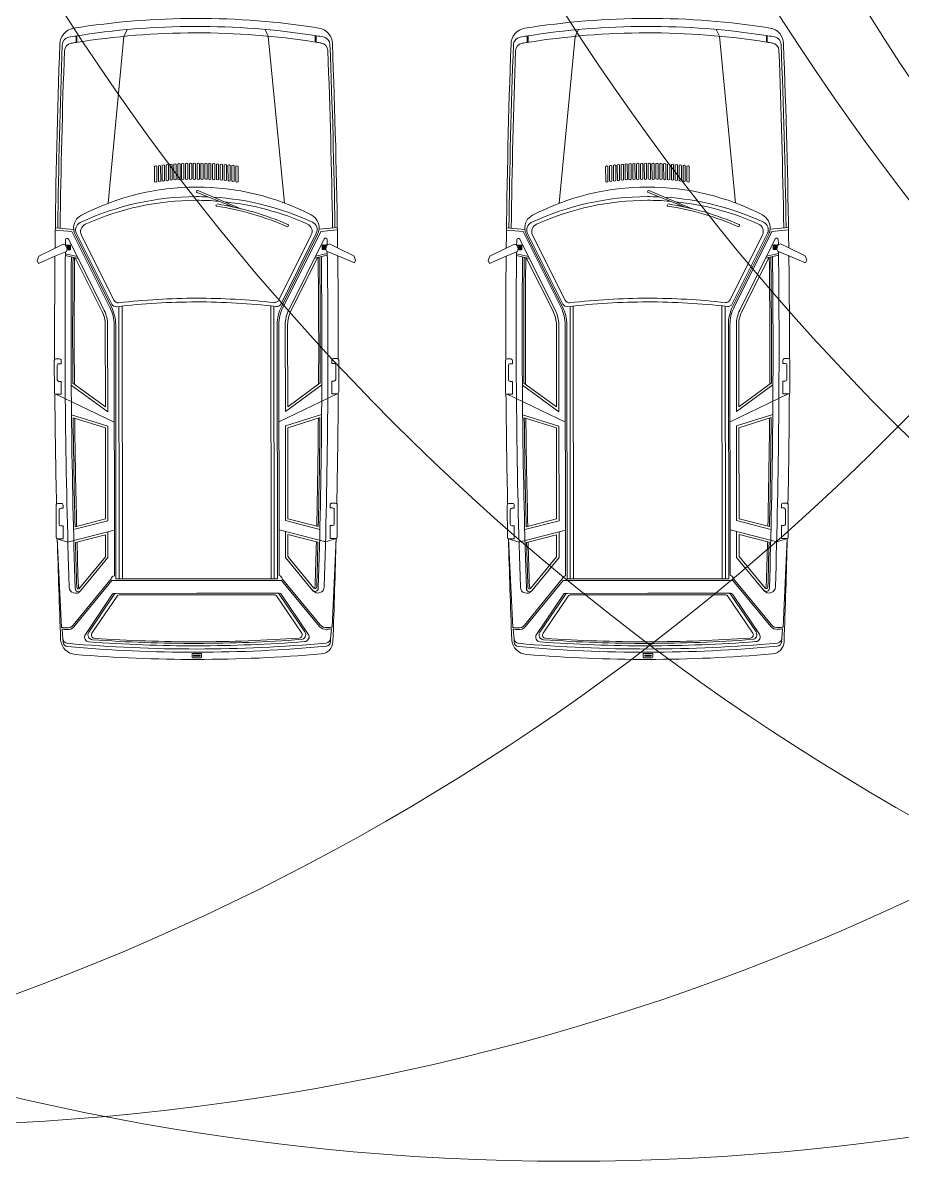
# Model space of a CAD drawing. Header units: millimetres. Extents: x 664 to 1534, y 1164 to 2765.
# Drawn here: x 736.27 to 741.75, y 1326.14 to 1333.25 of the extents above; entities that cross this region are included whole.
import ezdxf

# ---------------------------------------------------------------- set-up
doc = ezdxf.new("R2010")
doc.units = ezdxf.units.MM
doc.layers.get('0').update_dxf_attribs({"lineweight": 20})
doc.layers.add('Barra', color=9, linetype='Continuous', lineweight=9)
doc.layers.add('Jardim', color=92, linetype='Continuous', lineweight=20)

msp = doc.modelspace()

# ---------------------------------------------------------------- hatches: boundary and pattern name
at = {"layer": 'Jardim'}
h = msp.add_hatch(dxfattribs=at)
h.set_pattern_fill('GRASS', color=256, scale=0.04, angle=120, style=0)
h.set_pattern_definition([(210, (175.9079, -101.2197), (-0.26295997, -0.98137997), [0.1905, -1.24634]), (165, (175.9079, -101.2197), (-0.26296015, -0.98138064), [0.1905, -0.8255]), (255, (175.9079, -101.2197), (0.98138064, -0.26296015), [0.1905, -0.8255])])
edge = h.paths.add_edge_path()
edge.add_line((720.4807, 1355.4641), (727.4807, 1355.4641))
edge.add_line((727.4807, 1355.4641), (727.4807, 1359.2641))
edge.add_line((727.4807, 1359.2641), (763.261, 1359.2641))
edge.add_spline(control_points=[(763.261, 1359.2641), (762.538, 1359.8858), (760.7276, 1361.7391), (760.9005, 1364.5087), (761.0119, 1366.2941)], knot_values=[0, 0, 0, 0, 2.755825, 7.755327, 7.755327, 7.755327, 7.755327], degree=3, periodic=0)
edge.add_line((761.0119, 1366.2941), (761.0119, 1377.2941))
edge.add_line((761.0119, 1377.2941), (731.4807, 1377.2941))
edge.add_line((731.4807, 1377.2941), (731.4807, 1381.0441))
edge.add_line((731.4807, 1381.0441), (724.9807, 1381.0441))
edge.add_line((724.9807, 1381.0441), (710.9807, 1381.0441))
edge.add_arc((710.9807, 1380.0441), 1, 90, 180)
edge.add_line((709.9807, 1380.0441), (709.9807, 1342.4641))
edge.add_arc((708.9807, 1342.4641), 1, 270, 360, ccw=False)
edge.add_line((708.9807, 1341.4641), (704.9807, 1341.4641))
edge.add_arc((704.9807, 1340.4641), 1, 90, 180)
edge.add_line((703.9807, 1340.4641), (703.9807, 1331.7101))
edge.add_arc((704.9807, 1331.7101), 1, 180, 270)
edge.add_line((704.9807, 1330.7101), (709.9807, 1330.7101))
edge.add_line((709.9807, 1330.7101), (716.4807, 1342.4641))
edge.add_line((716.4807, 1342.4641), (720.4807, 1342.4641))
edge.add_line((720.4807, 1342.4641), (720.4807, 1355.4641))

# ---------------------------------------------------------------- linework, layer by layer
for p, q in [((736.8965, 1333.1636), (736.9165, 1333.2056)), ((737.7965, 1333.1646), (737.7765, 1333.2066)), ((739.7111, 1333.1636), (739.7311, 1333.2056)), ((740.6111, 1333.1646), (740.5911, 1333.2066)), ((736.5979, 1333.1254), (736.5979, 1333.1635)), ((736.6029, 1333.1262), (736.6029, 1333.1649)), ((736.8965, 1333.1636), (736.7977, 1332.1224)), ((737.7965, 1333.1646), (737.8977, 1332.1236)), ((738.0902, 1333.1279), (738.0902, 1333.1667)), ((738.0952, 1333.1271), (738.0952, 1333.1652)), ((739.4125, 1333.1254), (739.4125, 1333.1635)), ((739.4175, 1333.1262), (739.4175, 1333.1649)), ((739.7111, 1333.1636), (739.6123, 1332.1224)), ((740.6111, 1333.1646), (740.7123, 1332.1236)), ((740.9048, 1333.1279), (740.9048, 1333.1667)), ((740.9098, 1333.1271), (740.9098, 1333.1652)), ((737.0871, 1332.3515), (737.0872, 1332.2557)), ((737.1011, 1332.3528), (737.1012, 1332.2571)), ((737.1113, 1332.355), (737.1114, 1332.2592)), ((737.1253, 1332.3563), (737.1254, 1332.2606)), ((737.1355, 1332.3581), (737.1356, 1332.2623)), ((737.1495, 1332.3595), (737.1496, 1332.2637)), ((737.1597, 1332.3606), (737.1598, 1332.2647)), ((737.1737, 1332.3619), (737.1738, 1332.2662)), ((737.1839, 1332.363), (737.184, 1332.2672)), ((737.1979, 1332.3644), (737.198, 1332.2686)), ((737.2081, 1332.3651), (737.2083, 1332.2693)), ((737.2221, 1332.3665), (737.2222, 1332.2707)), ((737.2321, 1332.3664), (737.2322, 1332.2706)), ((737.2461, 1332.3678), (737.2462, 1332.272)), ((737.2561, 1332.3677), (737.2562, 1332.2719)), ((737.2701, 1332.369), (737.2702, 1332.2733)), ((737.2803, 1332.369), (737.2804, 1332.2731)), ((737.2943, 1332.3703), (737.2944, 1332.2745)), ((737.3049, 1332.3687), (737.305, 1332.2728)), ((737.3189, 1332.37), (737.319, 1332.2742)), ((737.3283, 1332.369), (737.3284, 1332.2732)), ((737.3423, 1332.3704), (737.3424, 1332.2746)), ((737.3527, 1332.3704), (737.3528, 1332.2746)), ((737.3667, 1332.3691), (737.3668, 1332.2732)), ((737.376, 1332.3701), (737.3761, 1332.2743)), ((737.39, 1332.3688), (737.3901, 1332.2729)), ((737.4006, 1332.3704), (737.4007, 1332.2746)), ((737.4146, 1332.3691), (737.4147, 1332.2733)), ((737.4249, 1332.3692), (737.425, 1332.2734)), ((737.4389, 1332.3679), (737.439, 1332.2721)), ((737.4488, 1332.368), (737.4489, 1332.2722)), ((737.4628, 1332.3667), (737.4629, 1332.2708)), ((737.4728, 1332.3668), (737.4729, 1332.271)), ((737.4868, 1332.3655), (737.4869, 1332.2696)), ((737.497, 1332.3647), (737.4971, 1332.2689)), ((737.511, 1332.3634), (737.5111, 1332.2676)), ((737.5212, 1332.3623), (737.5213, 1332.2666)), ((737.5352, 1332.361), (737.5353, 1332.2652)), ((737.5454, 1332.3599), (737.5456, 1332.2642)), ((737.5594, 1332.3586), (737.5596, 1332.2628)), ((737.5697, 1332.3568), (737.5698, 1332.2611)), ((737.5837, 1332.3555), (737.5838, 1332.2597)), ((737.5939, 1332.3534), (737.594, 1332.2576)), ((737.6079, 1332.3521), (737.608, 1332.2563)), ((739.9016, 1332.3515), (739.9017, 1332.2557)), ((739.9156, 1332.3528), (739.9157, 1332.2571)), ((739.9259, 1332.355), (739.926, 1332.2592)), ((739.9399, 1332.3563), (739.94, 1332.2606)), ((739.9501, 1332.3581), (739.9502, 1332.2623)), ((739.9641, 1332.3595), (739.9642, 1332.2637)), ((739.9743, 1332.3606), (739.9744, 1332.2647)), ((739.9883, 1332.3619), (739.9884, 1332.2662)), ((739.9985, 1332.363), (739.9986, 1332.2672)), ((740.0125, 1332.3644), (740.0126, 1332.2686)), ((740.0227, 1332.3651), (740.0228, 1332.2693)), ((740.0367, 1332.3665), (740.0368, 1332.2707)), ((740.0467, 1332.3664), (740.0468, 1332.2706)), ((740.0607, 1332.3678), (740.0608, 1332.272)), ((740.0706, 1332.3677), (740.0708, 1332.2719)), ((740.0846, 1332.369), (740.0848, 1332.2733)), ((740.0949, 1332.369), (740.095, 1332.2731)), ((740.1089, 1332.3703), (740.109, 1332.2745)), ((740.1195, 1332.3687), (740.1196, 1332.2728)), ((740.1335, 1332.37), (740.1336, 1332.2742)), ((740.1428, 1332.369), (740.1429, 1332.2732)), ((740.1568, 1332.3704), (740.1569, 1332.2746)), ((740.1672, 1332.3704), (740.1673, 1332.2746)), ((740.1812, 1332.3691), (740.1814, 1332.2732)), ((740.1906, 1332.3701), (740.1907, 1332.2743)), ((740.2046, 1332.3688), (740.2047, 1332.2729)), ((740.2152, 1332.3704), (740.2153, 1332.2746)), ((740.2292, 1332.3691), (740.2293, 1332.2733)), ((740.2394, 1332.3692), (740.2395, 1332.2734)), ((740.2534, 1332.3679), (740.2535, 1332.2721)), ((740.2634, 1332.368), (740.2635, 1332.2722)), ((740.2774, 1332.3667), (740.2775, 1332.2708)), ((740.2874, 1332.3668), (740.2875, 1332.271)), ((740.3014, 1332.3655), (740.3015, 1332.2696)), ((740.3116, 1332.3647), (740.3117, 1332.2689)), ((740.3256, 1332.3634), (740.3257, 1332.2676)), ((740.3358, 1332.3623), (740.3359, 1332.2666)), ((740.3498, 1332.361), (740.3499, 1332.2652)), ((740.36, 1332.3599), (740.3601, 1332.2642)), ((740.374, 1332.3586), (740.3741, 1332.2628)), ((740.3843, 1332.3568), (740.3844, 1332.2611)), ((740.3983, 1332.3555), (740.3984, 1332.2597)), ((740.4085, 1332.3534), (740.4086, 1332.2576)), ((740.4225, 1332.3521), (740.4226, 1332.2563)), ((737.3505, 1332.1988), (737.347, 1332.1905)), ((737.347, 1332.1905), (737.5778, 1332.0991)), ((737.6261, 1332.088), (737.357, 1332.2014)), ((740.1651, 1332.1988), (740.1616, 1332.1905)), ((740.1616, 1332.1905), (740.3924, 1332.0991)), ((740.4407, 1332.088), (740.1716, 1332.2014)), ((737.4721, 1332.1133), (737.4707, 1332.1045)), ((740.2867, 1332.1133), (740.2853, 1332.1045)), ((737.9221, 1331.9825), (737.9185, 1331.9743)), ((740.7367, 1331.9825), (740.7331, 1331.9743)), ((736.5717, 1331.945), (736.4678, 1331.9544)), ((736.5826, 1331.9591), (736.468, 1331.9694)), ((736.8105, 1331.4683), (736.5717, 1331.945)), ((736.8182, 1331.4752), (736.5918, 1331.9274)), ((736.8205, 1331.493), (736.5997, 1331.934)), ((736.8338, 1331.5177), (736.6309, 1331.923)), ((737.863, 1331.5189), (738.0651, 1331.9246)), ((737.8764, 1331.4942), (738.0963, 1331.9357)), ((737.8788, 1331.4764), (738.1042, 1331.9291)), ((737.8865, 1331.4695), (738.1241, 1331.9468)), ((738.1132, 1331.9609), (738.2278, 1331.9715)), ((738.1241, 1331.9468), (738.228, 1331.9564)), ((739.3863, 1331.945), (739.2824, 1331.9544)), ((739.3972, 1331.9591), (739.2826, 1331.9694)), ((739.6251, 1331.4683), (739.3863, 1331.945)), ((739.6328, 1331.4752), (739.4063, 1331.9274)), ((739.6351, 1331.493), (739.4142, 1331.934)), ((739.6484, 1331.5177), (739.4455, 1331.923)), ((740.6776, 1331.5189), (740.8797, 1331.9246)), ((740.691, 1331.4942), (740.9108, 1331.9357)), ((740.6933, 1331.4764), (740.9188, 1331.9291)), ((740.7011, 1331.4695), (740.9387, 1331.9468)), ((740.9278, 1331.9609), (741.0424, 1331.9715)), ((740.9387, 1331.9468), (741.0426, 1331.9564)), ((736.3653, 1331.7917), (736.4665, 1331.8419)), ((736.4665, 1331.8419), (736.5176, 1331.8672)), ((736.5176, 1331.8672), (736.5319, 1331.8598)), ((736.538, 1331.8599), (736.5319, 1331.8598)), ((736.5414, 1331.8377), (736.5319, 1331.8598)), ((736.5414, 1331.8377), (736.5371, 1331.8217)), ((736.5431, 1331.8333), (736.5431, 1331.8575)), ((736.5481, 1331.8338), (736.5481, 1331.8575)), ((736.7747, 1331.4504), (736.5509, 1331.8973)), ((736.5531, 1331.8338), (736.5531, 1331.8575)), ((736.5581, 1331.8338), (736.5581, 1331.8575)), ((736.5631, 1331.8338), (736.5631, 1331.8575)), ((737.9223, 1331.4517), (738.1451, 1331.8992)), ((738.133, 1331.8356), (738.133, 1331.8593)), ((738.138, 1331.8356), (738.138, 1331.8593)), ((738.143, 1331.8356), (738.143, 1331.8593)), ((738.148, 1331.8356), (738.148, 1331.8593)), ((738.153, 1331.8351), (738.153, 1331.8593)), ((738.1548, 1331.8396), (738.1642, 1331.8617)), ((738.1548, 1331.8396), (738.1591, 1331.8236)), ((738.1565, 1331.8331), (738.155, 1331.8331)), ((738.1581, 1331.8617), (738.1642, 1331.8617)), ((738.1784, 1331.8691), (738.1642, 1331.8617)), ((738.2296, 1331.8439), (738.1784, 1331.8691)), ((738.331, 1331.794), (738.2296, 1331.8439)), ((739.1798, 1331.7917), (739.2811, 1331.8419)), ((739.2811, 1331.8419), (739.3322, 1331.8672)), ((739.3322, 1331.8672), (739.3465, 1331.8598)), ((739.3526, 1331.8599), (739.3465, 1331.8598)), ((739.356, 1331.8377), (739.3465, 1331.8598)), ((739.356, 1331.8377), (739.3517, 1331.8217)), ((739.3577, 1331.8333), (739.3577, 1331.8575)), ((739.3627, 1331.8338), (739.3627, 1331.8575)), ((739.5893, 1331.4504), (739.3655, 1331.8973)), ((739.3677, 1331.8338), (739.3677, 1331.8575)), ((739.3727, 1331.8338), (739.3727, 1331.8575)), ((739.3777, 1331.8338), (739.3777, 1331.8575)), ((740.7369, 1331.4517), (740.9597, 1331.8992)), ((740.9476, 1331.8356), (740.9476, 1331.8593)), ((740.9526, 1331.8356), (740.9526, 1331.8593)), ((740.9576, 1331.8356), (740.9576, 1331.8593)), ((740.9626, 1331.8356), (740.9626, 1331.8593)), ((740.9676, 1331.8351), (740.9676, 1331.8593)), ((740.9694, 1331.8396), (740.9787, 1331.8617)), ((740.9694, 1331.8396), (740.9737, 1331.8236)), ((740.9711, 1331.8331), (740.9696, 1331.8331)), ((740.9727, 1331.8617), (740.9787, 1331.8617)), ((740.993, 1331.8691), (740.9787, 1331.8617)), ((741.0442, 1331.8439), (740.993, 1331.8691)), ((741.1456, 1331.794), (741.0442, 1331.8439)), ((736.3547, 1331.7655), (736.3653, 1331.7917)), ((736.3626, 1331.7471), (736.3547, 1331.7655)), ((736.3626, 1331.7471), (736.466, 1331.7913)), ((736.466, 1331.7913), (736.5371, 1331.8217)), ((736.531, 1331.7961), (736.6107, 1331.7778)), ((736.5311, 1331.8064), (736.6049, 1331.7894)), ((736.5396, 1331.8313), (736.5411, 1331.8313)), ((736.7613, 1331.4437), (736.5918, 1331.7822)), ((737.9357, 1331.445), (738.1045, 1331.7839)), ((738.1652, 1331.798), (738.0855, 1331.7795)), ((738.1651, 1331.8083), (738.0913, 1331.7911)), ((738.2303, 1331.7933), (738.1591, 1331.8236)), ((738.3337, 1331.7493), (738.2303, 1331.7933)), ((738.3416, 1331.7677), (738.331, 1331.794)), ((738.3337, 1331.7493), (738.3416, 1331.7677)), ((739.1693, 1331.7655), (739.1798, 1331.7917)), ((739.1772, 1331.7471), (739.1693, 1331.7655)), ((739.1772, 1331.7471), (739.2806, 1331.7913)), ((739.2806, 1331.7913), (739.3517, 1331.8217)), ((739.3456, 1331.7961), (739.4253, 1331.7778)), ((739.3457, 1331.8064), (739.4195, 1331.7894)), ((739.3542, 1331.8313), (739.3557, 1331.8313)), ((739.5759, 1331.4437), (739.4064, 1331.7822)), ((740.7503, 1331.445), (740.9191, 1331.7839)), ((740.9798, 1331.798), (740.9001, 1331.7795)), ((740.9796, 1331.8083), (740.9059, 1331.7911)), ((741.0448, 1331.7933), (740.9737, 1331.8236)), ((741.1483, 1331.7493), (741.0448, 1331.7933)), ((741.1561, 1331.7677), (741.1456, 1331.794)), ((741.1483, 1331.7493), (741.1561, 1331.7677)), ((736.8645, 1331.4782), (736.8665, 1329.7776)), ((736.8845, 1331.4783), (736.8865, 1329.7776)), ((737.8124, 1331.4793), (737.8144, 1329.7787)), ((737.8324, 1331.4793), (737.8344, 1329.7787)), ((739.6791, 1331.4782), (739.6811, 1329.7776)), ((739.6991, 1331.4783), (739.7011, 1329.7776)), ((740.627, 1331.4793), (740.629, 1329.7787)), ((740.647, 1331.4793), (740.649, 1329.7787)), ((736.7797, 1331.3635), (736.7803, 1330.8509)), ((736.7947, 1331.3635), (736.7953, 1330.8214)), ((736.8347, 1331.3635), (736.8365, 1329.7976)), ((736.8447, 1331.3635), (736.8465, 1329.7776)), ((737.8526, 1331.3647), (737.8544, 1329.7788)), ((737.8626, 1331.3647), (737.8644, 1329.7988)), ((737.9026, 1331.3648), (737.9032, 1330.8227)), ((737.9176, 1331.3648), (737.9181, 1330.8523)), ((739.5943, 1331.3635), (739.5948, 1330.8509)), ((739.6093, 1331.3635), (739.6099, 1330.8214)), ((739.6493, 1331.3635), (739.6511, 1329.7976)), ((739.6593, 1331.3635), (739.6611, 1329.7776)), ((740.6671, 1331.3647), (740.669, 1329.7788)), ((740.6771, 1331.3647), (740.6789, 1329.7988)), ((740.7171, 1331.3648), (740.7178, 1330.8227)), ((740.7321, 1331.3648), (740.7327, 1330.8523)), ((736.4621, 1330.9406), (736.4619, 1331.1406)), ((736.4719, 1331.1506), (736.4951, 1331.1506)), ((736.5052, 1331.1206), (736.5051, 1331.1406)), ((738.1926, 1331.1226), (738.1926, 1331.1426)), ((738.2076, 1331.1226), (738.1926, 1331.1226)), ((738.2258, 1331.1526), (738.2026, 1331.1526)), ((738.2361, 1330.9426), (738.2359, 1331.1426)), ((739.2767, 1330.9406), (739.2765, 1331.1406)), ((739.2865, 1331.1506), (739.3097, 1331.1506)), ((739.3197, 1331.1206), (739.3197, 1331.1406)), ((741.0072, 1331.1226), (741.0072, 1331.1426)), ((741.0222, 1331.1226), (741.0072, 1331.1226)), ((741.0404, 1331.1526), (741.0172, 1331.1526)), ((741.0507, 1330.9426), (741.0504, 1331.1426)), ((736.4803, 1331.0206), (736.4802, 1331.1106)), ((736.4902, 1331.1206), (736.5052, 1331.1206)), ((738.2177, 1331.0226), (738.2176, 1331.1126)), ((739.2949, 1331.0206), (739.2948, 1331.1106)), ((739.3047, 1331.1206), (739.3197, 1331.1206)), ((741.0323, 1331.0226), (741.0322, 1331.1126)), ((736.4903, 1331.0106), (736.5053, 1331.0106)), ((736.5054, 1330.9306), (736.5053, 1331.0106)), ((736.7953, 1330.8214), (736.5673, 1330.9876)), ((736.7803, 1330.8509), (736.5772, 1330.9989)), ((737.9032, 1330.8227), (738.1308, 1330.9894)), ((737.9181, 1330.8523), (738.1209, 1331.0007)), ((738.1928, 1330.9326), (738.1927, 1331.0126)), ((738.2077, 1331.0126), (738.1927, 1331.0126)), ((739.3049, 1331.0106), (739.3199, 1331.0106)), ((739.32, 1330.9306), (739.3199, 1331.0106)), ((739.6099, 1330.8214), (739.3819, 1330.9876)), ((739.5948, 1330.8509), (739.3918, 1330.9989)), ((740.7178, 1330.8227), (740.9454, 1330.9894)), ((740.7327, 1330.8523), (740.9354, 1331.0007)), ((741.0074, 1330.9326), (741.0073, 1331.0126)), ((741.0223, 1331.0126), (741.0073, 1331.0126)), ((736.4721, 1330.9306), (736.5054, 1330.9306)), ((736.4721, 1330.9306), (736.8354, 1330.7561)), ((738.2262, 1330.9326), (737.8633, 1330.7573)), ((738.2261, 1330.9326), (738.1928, 1330.9326)), ((739.2867, 1330.9306), (739.32, 1330.9306)), ((739.2867, 1330.9306), (739.65, 1330.7561)), ((741.0407, 1330.9326), (740.6778, 1330.7573)), ((741.0407, 1330.9326), (741.0074, 1330.9326)), ((736.7954, 1330.7311), (736.569, 1330.8011)), ((736.7804, 1330.72), (736.5789, 1330.7823)), ((737.9033, 1330.7324), (738.1295, 1330.8029)), ((737.9183, 1330.7213), (738.1197, 1330.7841)), ((739.61, 1330.7311), (739.3836, 1330.8011)), ((739.595, 1330.72), (739.3935, 1330.7823)), ((740.7179, 1330.7324), (740.9441, 1330.8029)), ((740.7329, 1330.7213), (740.9342, 1330.7841)), ((736.7804, 1330.72), (736.7811, 1330.1521)), ((736.7954, 1330.7311), (736.7961, 1330.1404)), ((737.9033, 1330.7324), (737.904, 1330.1417)), ((737.9183, 1330.7213), (737.9189, 1330.1534)), ((739.595, 1330.72), (739.5957, 1330.1521)), ((739.61, 1330.7311), (739.6107, 1330.1404)), ((740.7179, 1330.7324), (740.7185, 1330.1417)), ((740.7329, 1330.7213), (740.7335, 1330.1534)), ((736.4737, 1330.0385), (736.4735, 1330.2385)), ((736.4835, 1330.2485), (736.5067, 1330.2486)), ((736.4919, 1330.1185), (736.4918, 1330.2085)), ((736.5018, 1330.2186), (736.5168, 1330.2186)), ((736.5168, 1330.2186), (736.5167, 1330.2386)), ((738.1831, 1330.2205), (738.1831, 1330.2405)), ((738.1981, 1330.2205), (738.1831, 1330.2205)), ((738.2163, 1330.2505), (738.1931, 1330.2505)), ((738.2082, 1330.1205), (738.2081, 1330.2105)), ((738.2266, 1330.0405), (738.2263, 1330.2405)), ((739.2883, 1330.0385), (739.2881, 1330.2385)), ((739.2981, 1330.2485), (739.3213, 1330.2486)), ((739.3065, 1330.1185), (739.3064, 1330.2085)), ((739.3163, 1330.2186), (739.3313, 1330.2186)), ((739.3313, 1330.2186), (739.3313, 1330.2386)), ((740.9977, 1330.2205), (740.9977, 1330.2405)), ((741.0127, 1330.2205), (740.9977, 1330.2205)), ((741.0309, 1330.2505), (741.0077, 1330.2505)), ((741.0228, 1330.1205), (741.0227, 1330.2105)), ((741.0412, 1330.0405), (741.0409, 1330.2405)), ((736.5817, 1330.0853), (736.7961, 1330.1404)), ((736.5913, 1330.1033), (736.7811, 1330.1521)), ((738.1184, 1330.0871), (737.904, 1330.1417)), ((738.1088, 1330.105), (737.9189, 1330.1534)), ((739.3963, 1330.0853), (739.6107, 1330.1404)), ((739.4059, 1330.1033), (739.5957, 1330.1521)), ((740.933, 1330.0871), (740.7185, 1330.1417)), ((740.9234, 1330.105), (740.7335, 1330.1534)), ((736.5019, 1330.1086), (736.5169, 1330.1086)), ((736.517, 1330.0286), (736.5169, 1330.1086)), ((736.5446, 1330.0078), (736.8362, 1330.0828)), ((736.7962, 1330.0725), (736.7963, 1329.9106)), ((738.1558, 1330.0097), (737.864, 1330.0839)), ((737.904, 1330.0738), (737.9042, 1329.9119)), ((738.1982, 1330.1105), (738.1832, 1330.1105)), ((738.1833, 1330.0305), (738.1832, 1330.1105)), ((739.3165, 1330.1086), (739.3315, 1330.1086)), ((739.3316, 1330.0286), (739.3315, 1330.1086)), ((739.3592, 1330.0078), (739.6507, 1330.0828)), ((739.6107, 1330.0725), (739.6109, 1329.9106)), ((740.9704, 1330.0097), (740.6786, 1330.0839)), ((740.7186, 1330.0738), (740.7188, 1329.9119)), ((741.0128, 1330.1105), (740.9978, 1330.1105)), ((740.9979, 1330.0305), (740.9978, 1330.1105)), ((736.5072, 1329.4746), (736.4806, 1330.029)), ((736.5446, 1330.0078), (736.4806, 1330.0288)), ((736.4837, 1330.0285), (736.517, 1330.0286)), ((736.5938, 1330.005), (736.7812, 1330.0531)), ((736.7812, 1330.0531), (736.7813, 1329.916)), ((738.1065, 1330.0067), (737.9191, 1330.0544)), ((737.9191, 1330.0544), (737.9192, 1329.9173)), ((738.1558, 1330.0097), (738.2197, 1330.0308)), ((738.2166, 1330.0305), (738.1833, 1330.0305)), ((738.1944, 1329.4765), (738.2197, 1330.0308)), ((739.3218, 1329.4746), (739.2952, 1330.029)), ((739.3592, 1330.0078), (739.2952, 1330.0288)), ((739.2983, 1330.0285), (739.3316, 1330.0286)), ((739.4084, 1330.005), (739.5958, 1330.0531)), ((739.5958, 1330.0531), (739.5959, 1329.916)), ((740.9211, 1330.0067), (740.7336, 1330.0544)), ((740.7336, 1330.0544), (740.7338, 1329.9173)), ((740.9704, 1330.0097), (741.0343, 1330.0308)), ((741.0312, 1330.0305), (740.9979, 1330.0305)), ((741.0089, 1329.4765), (741.0343, 1330.0308)), ((736.7813, 1329.916), (736.6198, 1329.7193)), ((737.9192, 1329.9173), (738.0812, 1329.7209)), ((739.5959, 1329.916), (739.4344, 1329.7193)), ((740.7338, 1329.9173), (740.8958, 1329.7209)), ((736.7963, 1329.9106), (736.6257, 1329.7027)), ((737.9042, 1329.9119), (738.0754, 1329.7044)), ((739.6109, 1329.9106), (739.4403, 1329.7027)), ((740.7188, 1329.9119), (740.89, 1329.7044)), ((736.8165, 1329.7776), (736.5803, 1329.4899)), ((736.8465, 1329.7776), (737.3504, 1329.7782)), ((737.8544, 1329.7788), (737.3504, 1329.7782)), ((737.8844, 1329.7788), (738.1213, 1329.4916)), ((739.6311, 1329.7776), (739.3948, 1329.4899)), ((739.6611, 1329.7776), (740.165, 1329.7782)), ((740.669, 1329.7788), (740.165, 1329.7782)), ((740.699, 1329.7788), (740.9359, 1329.4916)), ((736.8212, 1329.7676), (736.5846, 1329.4794)), ((736.8212, 1329.7676), (737.3505, 1329.7682)), ((737.8797, 1329.7688), (737.3505, 1329.7682)), ((737.8797, 1329.7688), (738.1169, 1329.4812)), ((739.6358, 1329.7676), (739.3992, 1329.4794)), ((739.6358, 1329.7676), (740.165, 1329.7682)), ((740.6943, 1329.7688), (740.165, 1329.7682)), ((740.6943, 1329.7688), (740.9315, 1329.4812)), ((736.8236, 1329.681), (736.6555, 1329.4316)), ((736.8357, 1329.681), (736.6767, 1329.4451)), ((736.8531, 1329.671), (736.6965, 1329.4387)), ((736.8361, 1329.6876), (737.3505, 1329.6882)), ((736.8655, 1329.6776), (737.3506, 1329.6782)), ((737.865, 1329.6888), (737.3505, 1329.6882)), ((737.8356, 1329.6787), (737.3506, 1329.6782)), ((737.848, 1329.6722), (738.0052, 1329.4402)), ((737.8654, 1329.6822), (738.025, 1329.4467)), ((737.8775, 1329.6822), (738.0462, 1329.4332)), ((739.6382, 1329.681), (739.4701, 1329.4316)), ((739.6503, 1329.681), (739.4913, 1329.4451)), ((739.6677, 1329.671), (739.5111, 1329.4387)), ((739.6506, 1329.6876), (740.1651, 1329.6882)), ((739.6801, 1329.6776), (740.1651, 1329.6782)), ((740.6796, 1329.6888), (740.1651, 1329.6882)), ((740.6502, 1329.6787), (740.1651, 1329.6782)), ((740.6626, 1329.6722), (740.8198, 1329.4402)), ((740.68, 1329.6822), (740.8395, 1329.4467)), ((740.6921, 1329.6822), (740.8607, 1329.4332)), ((736.5159, 1329.4046), (736.5106, 1329.4642)), ((738.1858, 1329.4065), (738.191, 1329.4661)), ((739.3305, 1329.4046), (739.3252, 1329.4642)), ((741.0004, 1329.4065), (741.0056, 1329.4661)), ((736.5159, 1329.4046), (736.5167, 1329.3844)), ((738.1858, 1329.4065), (738.1851, 1329.3863)), ((739.3305, 1329.4046), (739.3313, 1329.3844)), ((741.0004, 1329.4065), (740.9996, 1329.3863)), ((737.381, 1329.313), (737.321, 1329.313)), ((737.321, 1329.313), (737.321, 1329.2905)), ((737.326, 1329.2855), (737.376, 1329.2856)), ((737.371, 1329.303), (737.331, 1329.303)), ((737.331, 1329.303), (737.331, 1329.2955)), ((737.331, 1329.2955), (737.371, 1329.2956)), ((737.371, 1329.303), (737.371, 1329.2956)), ((737.381, 1329.313), (737.381, 1329.2906)), ((740.1956, 1329.313), (740.1356, 1329.313)), ((740.1356, 1329.313), (740.1356, 1329.2905)), ((740.1406, 1329.2855), (740.1906, 1329.2856)), ((740.1856, 1329.303), (740.1456, 1329.303)), ((740.1456, 1329.303), (740.1456, 1329.2955)), ((740.1456, 1329.2955), (740.1856, 1329.2956)), ((740.1856, 1329.303), (740.1856, 1329.2956)), ((740.1956, 1329.313), (740.1956, 1329.2906))]:
    msp.add_line(p, q)
for centre, radius, start, end in [((737.352, 1328.4213), 4.8542, 80.98932, 99.14271), ((740.1666, 1328.4213), 4.8542, 80.98932, 99.14271), ((736.5966, 1333.115), 0.1, 99.14271, 180.06601), ((736.5966, 1333.115), 0.1, 99.14271, 180.06601), ((737.352, 1328.4213), 4.8042, 81.18149, 99.14271), ((737.352, 1328.4213), 4.7642, 81.08569, 99.14271), ((738.0966, 1333.1168), 0.1, 0.06601, 80.98932), ((739.4112, 1333.115), 0.1, 99.14271, 180.06601), ((739.4112, 1333.115), 0.1, 99.14271, 180.06601), ((740.1666, 1328.4213), 4.8042, 81.18149, 99.14271), ((740.1666, 1328.4213), 4.7642, 81.08569, 99.14271), ((740.9112, 1333.1168), 0.1, 0.06601, 80.98932), ((785.612, 1331.317), 49.1483, 177.90358, 179.38812), ((736.5614, 1333.1092), 0.05, 99.57221, 177.90744), ((736.5751, 1333.071), 0.05, 99.48626, 177.95151), ((737.352, 1328.4213), 4.8042, 99.05924, 99.57221), ((737.352, 1328.4213), 4.7642, 99.10722, 99.48626), ((736.5959, 1333.1635), 0.002, 0.06601, 99.05924), ((736.6049, 1333.1649), 0.002, 98.95054, 180.06601), ((738.0882, 1333.1667), 0.002, 0.06601, 81.18149), ((738.0972, 1333.1652), 0.002, 81.07279, 180.06601), ((737.352, 1328.4213), 4.7642, 80.64577, 81.02481), ((737.352, 1328.4213), 4.8042, 80.55982, 81.07279), ((738.1182, 1333.0727), 0.05, 2.18051, 80.64577), ((738.1318, 1333.111), 0.05, 2.22459, 80.55982), ((689.0854, 1331.2058), 49.1333, 0.8913, 2.22459), ((689.0854, 1331.2058), 49.1483, 0.74391, 2.22845), ((788.4266, 1331.317), 49.1483, 177.90358, 179.38812), ((739.376, 1333.1092), 0.05, 99.57221, 177.90744), ((739.3896, 1333.071), 0.05, 99.48626, 177.95151), ((740.1666, 1328.4213), 4.8042, 99.05924, 99.57221), ((740.1666, 1328.4213), 4.7642, 99.10722, 99.48626), ((739.4105, 1333.1635), 0.002, 0.06601, 99.05924), ((739.4195, 1333.1649), 0.002, 98.95054, 180.06601), ((740.9028, 1333.1667), 0.002, 0.06601, 81.18149), ((740.9118, 1333.1652), 0.002, 81.07279, 180.06601), ((740.1666, 1328.4213), 4.7642, 80.64577, 81.02481), ((740.1666, 1328.4213), 4.8042, 80.55982, 81.07279), ((740.9328, 1333.0727), 0.05, 2.18051, 80.64577), ((740.9464, 1333.111), 0.05, 2.22459, 80.55982), ((691.9, 1331.2058), 49.1333, 0.8913, 2.22459), ((691.9, 1331.2058), 49.1483, 0.74391, 2.22845), ((785.612, 1331.317), 49.1333, 177.90744, 179.24073), ((785.612, 1331.317), 49.1183, 177.95151, 179.24207), ((689.0854, 1331.2058), 49.1183, 0.88996, 2.18051), ((788.4266, 1331.317), 49.1333, 177.90744, 179.24073), ((788.4266, 1331.317), 49.1183, 177.95151, 179.24207), ((691.9, 1331.2058), 49.1183, 0.88996, 2.18051), ((737.0948, 1332.344), 0.0108, 54.78748, 136.19952), ((737.1191, 1332.3475), 0.0108, 54.78748, 136.19952), ((737.1433, 1332.3507), 0.0108, 54.78748, 136.19952), ((737.1675, 1332.3531), 0.0108, 54.78748, 136.19952), ((737.1917, 1332.3556), 0.0108, 54.78748, 136.19952), ((737.2159, 1332.3577), 0.0108, 54.78748, 136.19952), ((737.2399, 1332.3589), 0.0108, 54.78748, 136.19952), ((737.2638, 1332.3602), 0.0108, 54.78748, 136.19952), ((737.2881, 1332.3615), 0.0108, 54.78748, 136.19952), ((737.3127, 1332.3612), 0.0108, 54.78748, 136.19952), ((737.336, 1332.3615), 0.0108, 54.78748, 136.19952), ((737.3589, 1332.3616), 0.0108, 43.93251, 125.34455), ((737.3822, 1332.3613), 0.0108, 43.93251, 125.34455), ((737.4068, 1332.3616), 0.0108, 43.93251, 125.34455), ((737.4311, 1332.3604), 0.0108, 43.93251, 125.34455), ((737.4551, 1332.3592), 0.0108, 43.93251, 125.34455), ((737.479, 1332.358), 0.0108, 43.93251, 125.34455), ((737.5032, 1332.3559), 0.0108, 43.93251, 125.34455), ((737.5275, 1332.3535), 0.0108, 43.93251, 125.34455), ((737.5517, 1332.3511), 0.0108, 43.93251, 125.34455), ((737.5759, 1332.3481), 0.0108, 43.93251, 125.34455), ((737.6001, 1332.3446), 0.0108, 43.93251, 125.34455), ((739.9094, 1332.344), 0.0108, 54.78748, 136.19952), ((739.9336, 1332.3475), 0.0108, 54.78748, 136.19952), ((739.9579, 1332.3507), 0.0108, 54.78748, 136.19952), ((739.9821, 1332.3531), 0.0108, 54.78748, 136.19952), ((740.0063, 1332.3556), 0.0108, 54.78748, 136.19952), ((740.0305, 1332.3577), 0.0108, 54.78748, 136.19952), ((740.0545, 1332.3589), 0.0108, 54.78748, 136.19952), ((740.0784, 1332.3602), 0.0108, 54.78748, 136.19952), ((740.1027, 1332.3615), 0.0108, 54.78748, 136.19952), ((740.1273, 1332.3612), 0.0108, 54.78748, 136.19952), ((740.1506, 1332.3615), 0.0108, 54.78748, 136.19952), ((740.1735, 1332.3616), 0.0108, 43.93251, 125.34455), ((740.1968, 1332.3613), 0.0108, 43.93251, 125.34455), ((740.2214, 1332.3616), 0.0108, 43.93251, 125.34455), ((740.2457, 1332.3604), 0.0108, 43.93251, 125.34455), ((740.2696, 1332.3592), 0.0108, 43.93251, 125.34455), ((740.2936, 1332.358), 0.0108, 43.93251, 125.34455), ((740.3178, 1332.3559), 0.0108, 43.93251, 125.34455), ((740.342, 1332.3535), 0.0108, 43.93251, 125.34455), ((740.3663, 1332.3511), 0.0108, 43.93251, 125.34455), ((740.3905, 1332.3481), 0.0108, 43.93251, 125.34455), ((740.4147, 1332.3446), 0.0108, 43.93251, 125.34455), ((737.1176, 1332.2678), 0.0107, 234.50145, 316.93158), ((737.1418, 1332.271), 0.0107, 234.50145, 316.93158), ((737.166, 1332.2734), 0.0107, 234.50145, 316.93158), ((737.1902, 1332.2759), 0.0107, 234.50145, 316.93158), ((737.2144, 1332.278), 0.0107, 234.50145, 316.93158), ((737.2384, 1332.2793), 0.0107, 234.50145, 316.93158), ((737.2624, 1332.2805), 0.0107, 234.50145, 316.93158), ((737.2866, 1332.2818), 0.0107, 234.50145, 316.93158), ((737.3112, 1332.2815), 0.0107, 234.50145, 316.93158), ((737.3346, 1332.2819), 0.0107, 234.50145, 316.93158), ((737.3605, 1332.2819), 0.0107, 223.20045, 305.63058), ((737.3839, 1332.2816), 0.0107, 223.20045, 305.63058), ((737.4085, 1332.282), 0.0107, 223.20045, 305.63058), ((737.4327, 1332.2807), 0.0107, 223.20045, 305.63058), ((737.4567, 1332.2795), 0.0107, 223.20045, 305.63058), ((737.4807, 1332.2783), 0.0107, 223.20045, 305.63058), ((737.5049, 1332.2763), 0.0107, 223.20045, 305.63058), ((737.5291, 1332.2739), 0.0107, 223.20045, 305.63058), ((737.5533, 1332.2715), 0.0107, 223.20045, 305.63058), ((737.5776, 1332.2684), 0.0107, 223.20045, 305.63058), ((739.9322, 1332.2678), 0.0107, 234.50145, 316.93158), ((739.9564, 1332.271), 0.0107, 234.50145, 316.93158), ((739.9806, 1332.2734), 0.0107, 234.50145, 316.93158), ((740.0048, 1332.2759), 0.0107, 234.50145, 316.93158), ((740.029, 1332.278), 0.0107, 234.50145, 316.93158), ((740.053, 1332.2793), 0.0107, 234.50145, 316.93158), ((740.077, 1332.2805), 0.0107, 234.50145, 316.93158), ((740.1012, 1332.2818), 0.0107, 234.50145, 316.93158), ((740.1258, 1332.2815), 0.0107, 234.50145, 316.93158), ((740.1491, 1332.2819), 0.0107, 234.50145, 316.93158), ((740.1751, 1332.2819), 0.0107, 223.20045, 305.63058), ((740.1985, 1332.2816), 0.0107, 223.20045, 305.63058), ((740.2231, 1332.282), 0.0107, 223.20045, 305.63058), ((740.2473, 1332.2807), 0.0107, 223.20045, 305.63058), ((740.2713, 1332.2795), 0.0107, 223.20045, 305.63058), ((740.2953, 1332.2783), 0.0107, 223.20045, 305.63058), ((740.3195, 1332.2763), 0.0107, 223.20045, 305.63058), ((740.3437, 1332.2739), 0.0107, 223.20045, 305.63058), ((740.3679, 1332.2715), 0.0107, 223.20045, 305.63058), ((740.3921, 1332.2684), 0.0107, 223.20045, 305.63058), ((737.3494, 1330.6666), 1.5567, 90.06601, 117.49644), ((737.0934, 1332.2644), 0.0107, 234.50145, 316.93158), ((737.3494, 1330.6666), 1.5567, 62.63559, 90.06601), ((737.3551, 1332.1968), 0.005, 67.1443, 157.1443), ((737.6018, 1332.2649), 0.0107, 223.20045, 305.63058), ((740.164, 1330.6666), 1.5567, 90.06601, 117.49644), ((739.9079, 1332.2644), 0.0107, 234.50145, 316.93158), ((740.164, 1330.6666), 1.5567, 62.63559, 90.06601), ((740.1697, 1332.1968), 0.005, 67.1443, 157.1443), ((740.4164, 1332.2649), 0.0107, 223.20045, 305.63058), ((737.3497, 1330.451), 1.7124, 90.06601, 115.10432), ((737.3497, 1330.451), 1.6894, 90.06601, 114.27904), ((737.3497, 1330.451), 1.7124, 87.6818, 90.06601), ((737.3497, 1330.451), 1.6894, 85.31205, 90.06601), ((737.3497, 1330.451), 1.7124, 65.02771, 86.47349), ((737.2023, 1330.3463), 1.7926, 66.41494, 81.16044), ((737.3497, 1330.451), 1.6894, 65.85299, 84.11006), ((740.1642, 1330.451), 1.7124, 90.06601, 115.10432), ((740.1642, 1330.451), 1.6894, 90.06601, 114.27904), ((740.1642, 1330.451), 1.7124, 87.6818, 90.06601), ((740.1642, 1330.451), 1.6894, 85.31205, 90.06601), ((740.1642, 1330.451), 1.7124, 65.02771, 86.47349), ((740.0169, 1330.3463), 1.7926, 66.41494, 81.16044), ((740.1642, 1330.451), 1.6894, 65.85299, 84.11006), ((736.6722, 1331.9677), 0.09, 117.49644, 185.47242), ((737.204, 1330.3521), 1.7726, 66.22898, 81.3464), ((737.5475, 1332.1034), 0.005, 81.16044, 171.32071), ((738.0236, 1331.9693), 0.09, 354.65961, 62.63559), ((739.4868, 1331.9677), 0.09, 117.49644, 185.47242), ((740.0186, 1330.3521), 1.7726, 66.22898, 81.3464), ((740.3621, 1332.1034), 0.005, 81.16044, 171.32071), ((740.8382, 1331.9693), 0.09, 354.65961, 62.63559), ((736.6444, 1331.9563), 0.05, 115.10432, 206.60061), ((736.6756, 1331.9454), 0.05, 114.27904, 206.60061), ((737.9176, 1331.9845), 0.005, 336.25468, 66.41494), ((738.0203, 1331.9469), 0.05, 333.53142, 65.85299), ((738.0515, 1331.958), 0.05, 333.53142, 65.02771), ((739.4589, 1331.9563), 0.05, 115.10432, 206.60061), ((739.4902, 1331.9454), 0.05, 114.27904, 206.60061), ((740.7321, 1331.9845), 0.005, 336.25468, 66.41494), ((740.8349, 1331.9469), 0.05, 333.53142, 65.85299), ((740.8661, 1331.958), 0.05, 333.53142, 65.02771), ((736.6722, 1331.9677), 0.09, 185.47242, 206.60061), ((738.0236, 1331.9693), 0.09, 333.53142, 354.65961), ((738.1541, 1331.8947), 0.01, 0.79269, 153.53142), ((739.4868, 1331.9677), 0.09, 185.47242, 206.60061), ((740.8382, 1331.9693), 0.09, 333.53142, 354.65961), ((740.9686, 1331.8947), 0.01, 0.79269, 153.53142), ((785.612, 1331.327), 49.0833, 179.33934, 179.37789), ((736.542, 1331.8929), 0.01, 26.60061, 179.33934), ((736.5381, 1331.8549), 0.005, 0.06601, 90.98019), ((736.5411, 1331.8333), 0.002, 270.06601, 0.06601), ((736.5456, 1331.8575), 0.0025, 0.06601, 180.06601), ((736.5456, 1331.8338), 0.0025, 180.06601, 0.06601), ((736.5506, 1331.8575), 0.0025, 0.06601, 180.06601), ((736.5506, 1331.8338), 0.0025, 180.06601, 0.06601), ((736.5556, 1331.8575), 0.0025, 0.06601, 180.06601), ((736.5556, 1331.8338), 0.0025, 180.06601, 0.06601), ((736.5606, 1331.8575), 0.0025, 0.06601, 180.06601), ((736.5606, 1331.8338), 0.0025, 180.06601, 0.06601), ((738.1355, 1331.8593), 0.0025, 0.06601, 180.06601), ((738.1355, 1331.8356), 0.0025, 180.06601, 0.06601), ((738.1405, 1331.8593), 0.0025, 0.06601, 180.06601), ((738.1405, 1331.8356), 0.0025, 180.06601, 0.06601), ((738.1455, 1331.8593), 0.0025, 0.06601, 180.06601), ((738.1455, 1331.8356), 0.0025, 180.06601, 0.06601), ((738.1505, 1331.8593), 0.0025, 0.06601, 180.06601), ((738.1505, 1331.8356), 0.0025, 180.06601, 0.06601), ((738.158, 1331.8567), 0.005, 89.15184, 180.06601), ((738.155, 1331.8351), 0.002, 180.06601, 270.06601), ((689.0854, 1331.2158), 49.0833, 0.75414, 0.79269), ((788.4266, 1331.327), 49.0833, 179.33934, 179.37789), ((739.3565, 1331.8929), 0.01, 26.60061, 179.33934), ((739.3527, 1331.8549), 0.005, 0.06601, 90.98019), ((739.3557, 1331.8333), 0.002, 270.06601, 0.06601), ((739.3602, 1331.8575), 0.0025, 0.06601, 180.06601), ((739.3602, 1331.8338), 0.0025, 180.06601, 0.06601), ((739.3652, 1331.8575), 0.0025, 0.06601, 180.06601), ((739.3652, 1331.8338), 0.0025, 180.06601, 0.06601), ((739.3702, 1331.8575), 0.0025, 0.06601, 180.06601), ((739.3702, 1331.8338), 0.0025, 180.06601, 0.06601), ((739.3752, 1331.8575), 0.0025, 0.06601, 180.06601), ((739.3752, 1331.8338), 0.0025, 180.06601, 0.06601), ((740.9501, 1331.8593), 0.0025, 0.06601, 180.06601), ((740.9501, 1331.8356), 0.0025, 180.06601, 0.06601), ((740.9551, 1331.8593), 0.0025, 0.06601, 180.06601), ((740.9551, 1331.8356), 0.0025, 180.06601, 0.06601), ((740.9601, 1331.8593), 0.0025, 0.06601, 180.06601), ((740.9601, 1331.8356), 0.0025, 180.06601, 0.06601), ((740.9651, 1331.8593), 0.0025, 0.06601, 180.06601), ((740.9651, 1331.8356), 0.0025, 180.06601, 0.06601), ((740.9726, 1331.8567), 0.005, 89.15184, 180.06601), ((740.9696, 1331.8351), 0.002, 180.06601, 270.06601), ((691.9, 1331.2158), 49.0833, 0.75414, 0.79269), ((785.612, 1331.317), 49.1483, 179.44705, 180.19851), ((785.612, 1331.327), 49.0833, 179.42547, 181.86827), ((785.6246, 1331.317), 49.0583, 179.45048, 181.86856), ((785.6246, 1331.317), 49.0483, 179.45304, 180.37171), ((785.6246, 1331.317), 49.0383, 179.45561, 180.38034), ((689.0729, 1331.2058), 49.0383, 359.75169, 0.67642), ((689.0729, 1331.2058), 49.0583, 358.26347, 0.68155), ((689.0729, 1331.2058), 49.0483, 359.76032, 0.67899), ((689.0854, 1331.2158), 49.0833, 358.26376, 0.70656), ((689.0854, 1331.2058), 49.1483, 359.93352, 0.68498), ((788.4266, 1331.317), 49.1483, 179.44705, 180.19851), ((788.4266, 1331.327), 49.0833, 179.42547, 181.86827), ((788.4392, 1331.317), 49.0583, 179.45048, 181.86856), ((788.4392, 1331.317), 49.0483, 179.45304, 180.37171), ((788.4392, 1331.317), 49.0383, 179.45561, 180.38034), ((691.8875, 1331.2058), 49.0383, 359.75169, 0.67642), ((691.8875, 1331.2058), 49.0583, 358.26347, 0.68155), ((691.8875, 1331.2058), 49.0483, 359.76032, 0.67899), ((691.9, 1331.2158), 49.0833, 358.26376, 0.70656), ((691.9, 1331.2058), 49.1483, 359.93352, 0.68498), ((736.8473, 1331.5064), 0.03, 206.60061, 276.77822), ((736.8607, 1331.5311), 0.03, 206.60061, 276.56331), ((737.3534, 1327.2488), 4.2575, 90.06601, 96.77822), ((737.3534, 1327.2488), 4.2805, 90.06601, 96.56331), ((737.3534, 1327.2488), 4.2805, 83.56872, 90.06601), ((737.3534, 1327.2488), 4.2575, 83.3538, 90.06601), ((737.8362, 1331.5323), 0.03, 263.56872, 333.53142), ((737.8496, 1331.5076), 0.03, 263.3538, 333.53142), ((739.6619, 1331.5064), 0.03, 206.60061, 276.77822), ((739.6752, 1331.5311), 0.03, 206.60061, 276.56331), ((740.1679, 1327.2488), 4.2575, 90.06601, 96.77822), ((740.1679, 1327.2488), 4.2805, 90.06601, 96.56331), ((740.1679, 1327.2488), 4.2805, 83.56872, 90.06601), ((740.1679, 1327.2488), 4.2575, 83.3538, 90.06601), ((740.6508, 1331.5323), 0.03, 263.56872, 333.53142), ((740.6642, 1331.5076), 0.03, 263.3538, 333.53142), ((736.5947, 1331.3632), 0.185, 0.06601, 26.60061), ((736.5947, 1331.3632), 0.2, 0.06601, 26.60061), ((736.5947, 1331.3632), 0.24, 0.06601, 26.60061), ((736.5947, 1331.3632), 0.25, 0.06601, 26.60061), ((738.1026, 1331.365), 0.25, 153.53142, 180.06601), ((738.1026, 1331.365), 0.24, 153.53142, 180.06601), ((738.1026, 1331.365), 0.2, 153.53142, 180.06601), ((738.1026, 1331.365), 0.185, 153.53142, 180.06601), ((739.4093, 1331.3632), 0.185, 0.06601, 26.60061), ((739.4093, 1331.3632), 0.2, 0.06601, 26.60061), ((739.4093, 1331.3632), 0.24, 0.06601, 26.60061), ((739.4093, 1331.3632), 0.25, 0.06601, 26.60061), ((740.9171, 1331.365), 0.25, 153.53142, 180.06601), ((740.9171, 1331.365), 0.24, 153.53142, 180.06601), ((740.9171, 1331.365), 0.2, 153.53142, 180.06601), ((740.9171, 1331.365), 0.185, 153.53142, 180.06601), ((736.4719, 1331.1406), 0.01, 142.11041, 180.06601), ((736.4719, 1331.1406), 0.01, 90.06601, 142.11041), ((736.4951, 1331.1406), 0.01, 0.06601, 90.06601), ((738.2026, 1331.1426), 0.01, 90.06601, 180.06601), ((738.2076, 1331.1126), 0.01, 0.06601, 90.06601), ((738.2259, 1331.1426), 0.01, 38.02162, 90.06601), ((738.2259, 1331.1426), 0.01, 0.06601, 38.02162), ((739.2865, 1331.1406), 0.01, 142.11041, 180.06601), ((739.2865, 1331.1406), 0.01, 90.06601, 142.11041), ((739.3097, 1331.1406), 0.01, 0.06601, 90.06601), ((741.0172, 1331.1426), 0.01, 90.06601, 180.06601), ((741.0222, 1331.1126), 0.01, 0.06601, 90.06601), ((741.0404, 1331.1426), 0.01, 38.02162, 90.06601), ((741.0404, 1331.1426), 0.01, 0.06601, 38.02162), ((736.4902, 1331.1106), 0.01, 90.06601, 180.06601), ((739.3048, 1331.1106), 0.01, 90.06601, 180.06601), ((736.4903, 1331.0206), 0.01, 180.06601, 270.06601), ((738.2077, 1331.0226), 0.01, 270.06601, 0.06601), ((739.3049, 1331.0206), 0.01, 180.06601, 270.06601), ((741.0223, 1331.0226), 0.01, 270.06601, 0.06601), ((736.4721, 1330.9406), 0.01, 180.06601, 226.21118), ((785.612, 1331.317), 49.1483, 180.44725, 181.25047), ((736.4721, 1330.9406), 0.01, 226.21118, 270.06601), ((689.0854, 1331.2058), 49.1483, 358.88156, 359.68478), ((738.2261, 1330.9426), 0.01, 270.06601, 313.92085), ((738.2261, 1330.9426), 0.01, 313.92085, 0.06601), ((739.2867, 1330.9406), 0.01, 180.06601, 226.21118), ((788.4266, 1331.317), 49.1483, 180.44725, 181.25047), ((739.2867, 1330.9406), 0.01, 226.21118, 270.06601), ((691.9, 1331.2058), 49.1483, 358.88156, 359.68478), ((741.0407, 1330.9426), 0.01, 270.06601, 313.92085), ((741.0407, 1330.9426), 0.01, 313.92085, 0.06601), ((785.6246, 1331.317), 49.0483, 180.62469, 181.41797), ((785.6246, 1331.317), 49.0383, 180.62844, 181.41527), ((689.0729, 1331.2058), 49.0383, 358.71676, 359.50359), ((689.0729, 1331.2058), 49.0483, 358.71406, 359.50734), ((788.4392, 1331.317), 49.0483, 180.62469, 181.41797), ((788.4392, 1331.317), 49.0383, 180.62844, 181.41527), ((691.8875, 1331.2058), 49.0383, 358.71676, 359.50359), ((691.8875, 1331.2058), 49.0483, 358.71406, 359.50734), ((736.4835, 1330.2385), 0.01, 143.84823, 180.06601), ((736.4835, 1330.2385), 0.01, 90.06601, 143.84823), ((736.5018, 1330.2086), 0.01, 90.06601, 180.06601), ((736.5067, 1330.2386), 0.01, 0.06601, 90.06601), ((738.1931, 1330.2405), 0.01, 90.06601, 180.06601), ((738.1981, 1330.2105), 0.01, 0.06601, 90.06601), ((738.2163, 1330.2405), 0.01, 36.2838, 90.06601), ((738.2163, 1330.2405), 0.01, 0.06601, 36.2838), ((739.2981, 1330.2385), 0.01, 143.84823, 180.06601), ((739.2981, 1330.2385), 0.01, 90.06601, 143.84823), ((739.3164, 1330.2086), 0.01, 90.06601, 180.06601), ((739.3213, 1330.2386), 0.01, 0.06601, 90.06601), ((741.0077, 1330.2405), 0.01, 90.06601, 180.06601), ((741.0127, 1330.2105), 0.01, 0.06601, 90.06601), ((741.0309, 1330.2405), 0.01, 36.2838, 90.06601), ((741.0309, 1330.2405), 0.01, 0.06601, 36.2838), ((736.5019, 1330.1186), 0.01, 180.06601, 270.06601), ((738.1982, 1330.1205), 0.01, 270.06601, 0.06601), ((739.3165, 1330.1186), 0.01, 180.06601, 270.06601), ((741.0128, 1330.1205), 0.01, 270.06601, 0.06601), ((736.4837, 1330.0385), 0.01, 180.06601, 251.75454), ((785.612, 1331.317), 49.1483, 181.50165, 182.23727), ((736.4837, 1330.0385), 0.01, 251.75454, 270.06601), ((785.6246, 1331.317), 49.0483, 181.53283, 181.8597), ((785.6246, 1331.3102), 49.0383, 181.52229, 181.84638), ((689.0729, 1331.199), 49.0383, 358.28565, 358.60974), ((689.0729, 1331.2058), 49.0483, 358.27232, 358.5992), ((689.0854, 1331.2058), 49.1483, 357.87851, 358.63038), ((738.2166, 1330.0405), 0.01, 270.06601, 288.37749), ((738.2166, 1330.0405), 0.01, 288.37749, 0.06601), ((739.2983, 1330.0385), 0.01, 180.06601, 251.75454), ((788.4266, 1331.317), 49.1483, 181.50165, 182.23727), ((739.2983, 1330.0385), 0.01, 251.75454, 270.06601), ((788.4392, 1331.317), 49.0483, 181.53283, 181.8597), ((788.4392, 1331.3102), 49.0383, 181.52229, 181.84638), ((691.8875, 1331.199), 49.0383, 358.28565, 358.60974), ((691.8875, 1331.2058), 49.0483, 358.27232, 358.5992), ((691.9, 1331.2058), 49.1483, 357.87851, 358.63038), ((741.0312, 1330.0405), 0.01, 270.06601, 288.37749), ((741.0312, 1330.0405), 0.01, 288.37749, 0.06601), ((736.842, 1329.7721), 0.0261, 102.19497, 167.93705), ((737.8589, 1329.7733), 0.0261, 12.19497, 77.93705), ((739.6566, 1329.7721), 0.0261, 102.19497, 167.93705), ((740.6735, 1329.7733), 0.0261, 12.19497, 77.93705), ((736.5948, 1329.7281), 0.04, 181.86827, 320.6091), ((736.6123, 1329.718), 0.02, 181.86856, 320.6091), ((736.6121, 1329.7256), 0.01, 181.8597, 320.6091), ((736.6217, 1329.7306), 0.01, 181.84638, 265.33425), ((738.0887, 1329.7197), 0.02, 219.52293, 358.26347), ((738.1062, 1329.7299), 0.04, 219.52293, 358.26376), ((738.0793, 1329.7322), 0.01, 274.79778, 358.28565), ((738.0889, 1329.7273), 0.01, 219.52293, 358.27232), ((739.4093, 1329.7281), 0.04, 181.86827, 320.6091), ((739.4269, 1329.718), 0.02, 181.86856, 320.6091), ((739.4267, 1329.7256), 0.01, 181.8597, 320.6091), ((739.4363, 1329.7306), 0.01, 181.84638, 265.33425), ((740.9033, 1329.7197), 0.02, 219.52293, 358.26347), ((740.9208, 1329.7299), 0.04, 219.52293, 358.26376), ((740.8938, 1329.7322), 0.01, 274.79778, 358.28565), ((740.9035, 1329.7273), 0.01, 219.52293, 358.27232), ((736.8361, 1329.6726), 0.015, 90.06601, 146.01569), ((736.8481, 1329.6726), 0.015, 90.06601, 146.01569), ((736.8655, 1329.6626), 0.015, 90.06601, 146.01569), ((737.8356, 1329.6637), 0.015, 34.11634, 90.06601), ((737.853, 1329.6738), 0.015, 34.11634, 90.06601), ((737.8651, 1329.6738), 0.015, 34.11634, 90.06601), ((739.6507, 1329.6726), 0.015, 90.06601, 146.01569), ((739.6627, 1329.6726), 0.015, 90.06601, 146.01569), ((739.6801, 1329.6626), 0.015, 90.06601, 146.01569), ((740.6502, 1329.6637), 0.015, 34.11634, 90.06601), ((740.6676, 1329.6738), 0.015, 34.11634, 90.06601), ((740.6796, 1329.6738), 0.015, 34.11634, 90.06601), ((736.5416, 1329.5216), 0.05, 264.81513, 320.6091), ((738.1599, 1329.5235), 0.05, 219.52293, 275.3169), ((739.3562, 1329.5216), 0.05, 264.81513, 320.6091), ((740.9744, 1329.5235), 0.05, 219.52293, 275.3169), ((737.3406, 1338.3267), 8.8912, 264.62182, 264.81513), ((737.3406, 1338.3267), 8.9012, 264.64958, 264.8494), ((736.546, 1329.5112), 0.05, 264.8494, 320.6091), ((736.6804, 1329.4148), 0.03, 146.01569, 265.76327), ((736.7016, 1329.4283), 0.03, 146.01569, 265.89238), ((736.7131, 1329.4275), 0.02, 146.01569, 265.96647), ((737.9886, 1329.429), 0.02, 274.16556, 34.11634), ((738.0001, 1329.4298), 0.03, 274.23965, 34.11634), ((738.0213, 1329.4164), 0.03, 274.36876, 34.11634), ((738.1555, 1329.513), 0.05, 219.52293, 275.28263), ((737.3406, 1338.3267), 8.9012, 275.28263, 275.48245), ((737.3406, 1338.3267), 8.8912, 275.3169, 275.5102), ((740.1552, 1338.3267), 8.8912, 264.62182, 264.81513), ((740.1552, 1338.3267), 8.9012, 264.64958, 264.8494), ((739.3606, 1329.5112), 0.05, 264.8494, 320.6091), ((739.495, 1329.4148), 0.03, 146.01569, 265.76327), ((739.5161, 1329.4283), 0.03, 146.01569, 265.89238), ((739.5277, 1329.4275), 0.02, 146.01569, 265.96647), ((740.8032, 1329.429), 0.02, 274.16556, 34.11634), ((740.8147, 1329.4298), 0.03, 274.23965, 34.11634), ((740.8359, 1329.4164), 0.03, 274.36876, 34.11634), ((740.9701, 1329.513), 0.05, 219.52293, 275.28263), ((740.1552, 1338.3267), 8.9012, 275.28263, 275.48245), ((740.1552, 1338.3267), 8.8912, 275.3169, 275.5102), ((736.6009, 1329.406), 0.1, 184.3997, 265.25973), ((736.5459, 1329.4057), 0.03, 182.2307, 264.90949), ((736.5467, 1329.3856), 0.03, 182.25423, 264.92592), ((737.3406, 1338.3267), 8.9862, 264.90949, 270.06601), ((737.3406, 1338.3267), 9.0062, 264.92592, 270.06601), ((737.3406, 1338.3267), 8.9662, 265.76327, 270.06601), ((737.3406, 1338.3267), 8.9512, 265.89238, 270.06601), ((737.3406, 1338.3267), 8.9412, 265.96647, 270.06601), ((737.3406, 1338.3267), 8.9412, 270.06601, 274.16556), ((737.3406, 1338.3267), 8.9512, 270.06601, 274.23965), ((737.3406, 1338.3267), 8.9662, 270.06601, 274.36876), ((737.3406, 1338.3267), 8.9862, 270.06601, 275.22254), ((737.3406, 1338.3267), 9.0062, 270.06601, 275.20611), ((738.1201, 1329.3893), 0.08, 274.9849, 357.87851), ((738.1551, 1329.3874), 0.03, 275.20611, 357.8778), ((738.1558, 1329.4076), 0.03, 275.22254, 357.90133), ((739.4155, 1329.406), 0.1, 184.3997, 265.25973), ((739.3605, 1329.4057), 0.03, 182.2307, 264.90949), ((739.3613, 1329.3856), 0.03, 182.25423, 264.92592), ((740.1552, 1338.3267), 8.9862, 264.90949, 270.06601), ((740.1552, 1338.3267), 9.0062, 264.92592, 270.06601), ((740.1552, 1338.3267), 8.9662, 265.76327, 270.06601), ((740.1552, 1338.3267), 8.9512, 265.89238, 270.06601), ((740.1552, 1338.3267), 8.9412, 265.96647, 270.06601), ((740.1552, 1338.3267), 8.9412, 270.06601, 274.16556), ((740.1552, 1338.3267), 8.9512, 270.06601, 274.23965), ((740.1552, 1338.3267), 8.9662, 270.06601, 274.36876), ((740.1552, 1338.3267), 8.9862, 270.06601, 275.22254), ((740.1552, 1338.3267), 9.0062, 270.06601, 275.20611), ((740.9347, 1329.3893), 0.08, 274.9849, 357.87851), ((740.9697, 1329.3874), 0.03, 275.20611, 357.8778), ((740.9704, 1329.4076), 0.03, 275.22254, 357.90133), ((737.3406, 1338.3267), 9.0512, 265.25973, 270.06601), ((737.326, 1329.2905), 0.005, 180.06601, 270.06601), ((737.3406, 1338.3267), 9.0512, 270.06601, 274.9849), ((737.376, 1329.2906), 0.005, 270.06601, 0.06601), ((740.1552, 1338.3267), 9.0512, 265.25973, 270.06601), ((740.1406, 1329.2905), 0.005, 180.06601, 270.06601), ((740.1552, 1338.3267), 9.0512, 270.06601, 274.9849), ((740.1906, 1329.2906), 0.005, 270.06601, 0.06601)]:
    msp.add_arc(centre, radius, start, end)
at = {"layer": 'Barra'}
for centre in [(728.5507, 1348.0474), (735.4407, 1341.3641), (749.1792, 1341.3641), (752.2976, 1341.3686), (731.0625, 1341.2769), (753.6483, 1341.3364), (754.2782, 1341.2308), (755.5352, 1341.2398), (756.0995, 1341.2393), (739.6705, 1341.1441)]:
    msp.add_circle(centre, 15, dxfattribs=at)

doc.saveas('drawing.dxf')
